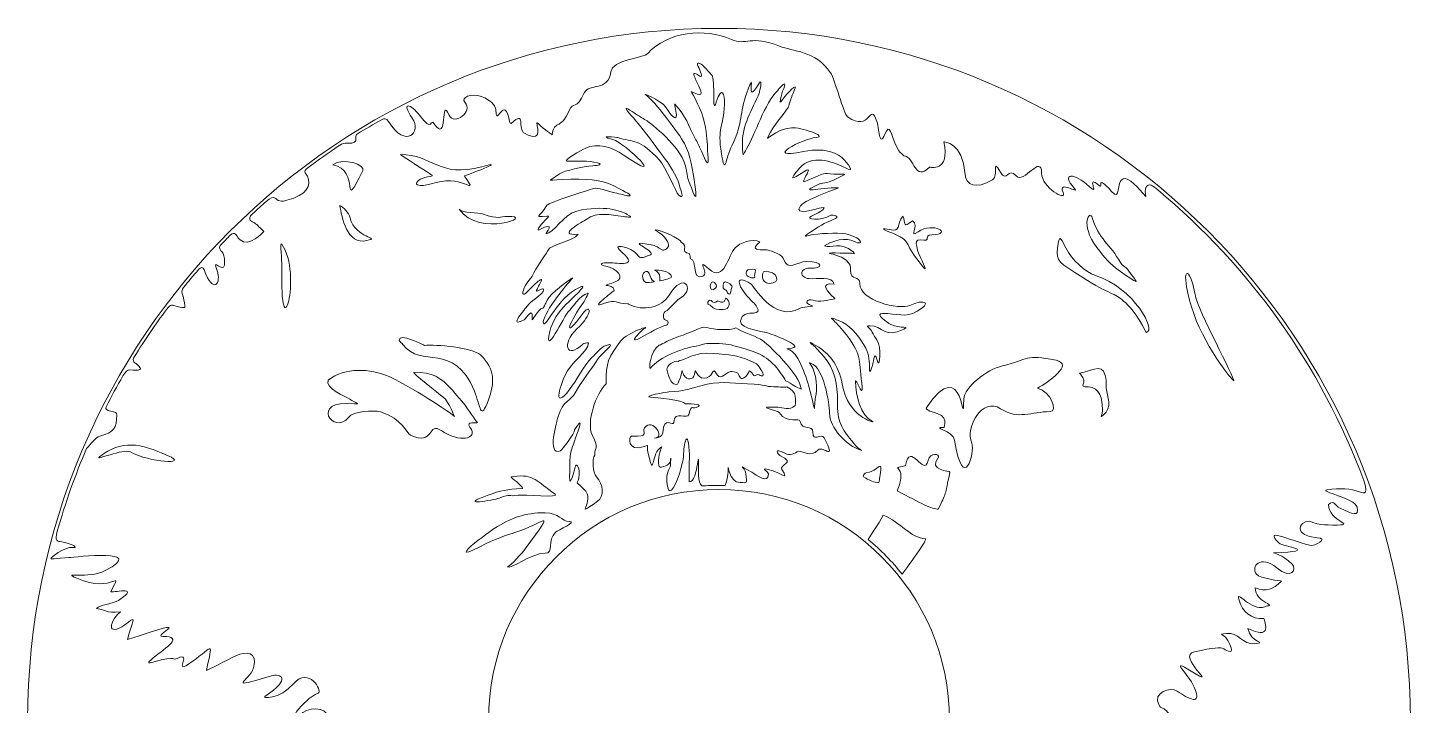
# Model space of a CAD drawing. Header units: inches. Extents: x 50 to 350, y -350 to -50.
# Drawn here: x 50 to 350, y -196.8 to -49.9 of the extents above; entities that cross this region are included whole.
import ezdxf

# ---------------------------------------------------------------- set-up
doc = ezdxf.new("R2010")
doc.units = ezdxf.units.IN
doc.header["$MEASUREMENT"] = 0
doc.layers.add('Layer 1', color=7, linetype='Continuous')

msp = doc.modelspace()

# ---------------------------------------------------------------- linework, layer by layer
at = {"layer": 'Layer 1', "lineweight": 0}
for points, knots in [([(350, -200), (350, -282.84), (282.84, -350), (200, -350), (117.16, -350), (50, -282.84), (50, -200), (50, -117.16), (117.16, -50), (200, -50), (282.84, -50), (350, -117.16), (350, -200)], [0, 0, 0, 0, 1, 1, 1, 2, 2, 2, 3, 3, 3, 4, 4, 4, 4]), ([(282.11, -321.54), (282.17, -322.35), (283.65, -323.34), (281.83, -324.53), (258.32, -340), (230.19, -349), (199.95, -349), (172.21, -349), (146.25, -341.43), (124.01, -328.24), (121.23, -326.6), (122.44, -324.89), (122.36, -324.12), (122.22, -322.7), (123.23, -321.58), (122.38, -321.52), (119.12, -321.3), (124.86, -317.01), (122.96, -317.59), (118.79, -318.84), (119.6, -316.87), (119.65, -314.81), (119.74, -311.58), (122.96, -312.95), (122.32, -310.42), (120.07, -309.41), (120.84, -310.15), (118.73, -308.45), (119.73, -306.37), (122.5, -306.46), (122.41, -305.12), (121.9, -297.79), (122.34, -304.83), (125.32, -300.23), (129.28, -294.13), (125.23, -296.19), (123.12, -295.92), (123.17, -295.37), (128.66, -290.03), (125.82, -290.12), (121.72, -290.25), (128.96, -287.5), (125.92, -287.57), (114.25, -287.86), (130.86, -286.09), (128.92, -282.12), (129.19, -281.55), (126.63, -279.22), (128.46, -278.17), (133.89, -275.02), (131.39, -272.34), (128.44, -275.09), (121.37, -281.69), (126.06, -276.03), (126.23, -273.72), (126.63, -268.17), (125.52, -271.26), (124.62, -271.98), (118.53, -276.84), (124.49, -271.63), (122.94, -268.75), (117.13, -273.33), (119.29, -269.92), (121.12, -267.8), (125.18, -263.11), (123.61, -261.9), (123.64, -255.91), (121.05, -254.34), (122.62, -252.72), (122.64, -250.54), (122.69, -244.9), (120.18, -248.42), (119.64, -249.49), (116.7, -255.28), (117.97, -246.04), (118.07, -244.21), (118.22, -241.45), (119.93, -239.38), (119.96, -237.54), (119.99, -236.17), (120.96, -232.21), (121.79, -230.03), (122.88, -227.19), (123.07, -222.74), (120.54, -226.95), (117.43, -232.15), (118.8, -230.03), (116.28, -235.46), (113.91, -240.58), (115.66, -235.07), (116.11, -232.16), (119.51, -210.01), (117.93, -223.7), (112.71, -229.43), (107, -235.71), (111.55, -226.3), (111.97, -220.06), (112.27, -219.71), (114.03, -213.33), (113.38, -212.22), (112.24, -213.8), (110.79, -217.15), (108.69, -218.3), (106.51, -219.5), (107.86, -218.57), (108.08, -216.98), (108.34, -215.15), (108.39, -212.15), (109.83, -208.81), (111.17, -205.71), (111.42, -205.99), (114.62, -200.2), (116.2, -197.36), (111.59, -196.92), (109.71, -198.37), (105.2, -201.85), (109.72, -195.54), (113.04, -194.14), (114.06, -193.72), (110.98, -188.36), (107.74, -192.07), (104.62, -195.64), (100.7, -195.36), (101.46, -194.86), (107.46, -190.89), (104.83, -189.85), (102.91, -190.42), (92.59, -193.48), (98.15, -191.6), (98.98, -188.7), (100, -185.1), (97.41, -185.05), (95.15, -186.07), (93.39, -186.86), (88.77, -189.34), (88.78, -189.28), (90.19, -182.66), (90.37, -183.93), (85.71, -187.32), (80.92, -190.79), (86.12, -184.84), (82.44, -186.63), (81.32, -187.17), (82.71, -185.89), (77.2, -187.43), (76.18, -187.71), (75.73, -187.71), (77.25, -186.51), (80.1, -184.26), (84.01, -181.88), (79.34, -181.88), (76.56, -181.88), (88.07, -177), (71.68, -182.55), (72.72, -178.5), (73.63, -177.4), (71.89, -178.77), (67.51, -182.22), (67.09, -179.31), (70.11, -176.5), (66.74, -176.96), (67.14, -176.03), (64.96, -175.82), (65.55, -174.97), (68.55, -174.84), (69.72, -174.05), (74.98, -170.5), (67.86, -172.62), (68.08, -172.16), (70.61, -166.72), (68.76, -172.78), (60.64, -169.25), (57.05, -167.69), (63.16, -169.53), (66.84, -167.6), (76.28, -162.63), (60.28, -164.71), (58.91, -164.75), (56.3, -164.84), (54.18, -165.54), (55.46, -164.53), (58.79, -161.9), (60.12, -162.7), (60.34, -162.53), (60.3, -162.07), (59.03, -161.68), (57.43, -161.38), (56.41, -161.18), (55.79, -161.29), (56.43, -159.02), (58.18, -152.87), (60.3, -146.89), (62.79, -141.09), (63.73, -140.17), (64.71, -138.66), (65.66, -138.41), (68.82, -137.59), (69.25, -136.77), (69.34, -133.78), (69.41, -133.32), (68.91, -133.19), (68.08, -133.05), (67.12, -132.89), (66.78, -132.55), (67.01, -132.09), (68.17, -129.81), (69.4, -127.57), (70.67, -125.36), (71.24, -124.38), (71.68, -124.06), (72.14, -124.08), (74.28, -124.19), (75.27, -124.19), (73.67, -122.81), (73.35, -122.53), (72.48, -122.29), (73.2, -121.13), (75.38, -117.63), (77.7, -114.23), (80.15, -110.94), (81.09, -109.67), (81.37, -109.99), (81.96, -110.2), (82.62, -110.43), (83.34, -110.55), (84.12, -110.55), (84.12, -110.06), (83.99, -109.13), (83.73, -108.11), (83.73, -108.11), (83.11, -107.08), (83.81, -106.21), (84.88, -104.89), (85.98, -103.58), (87.09, -102.28), (87.49, -101.83), (88.07, -101.65), (88.32, -102.36), (90.3, -108.03), (92.12, -105.09), (91.09, -102.55), (89.84, -99.46), (92.55, -103.16), (92.68, -101.34), (92.76, -100.33), (92.7, -99.47), (92.39, -98.81), (92.15, -98.32), (91.18, -97.74), (91.94, -96.94), (92.63, -96.22), (93.32, -95.51), (94.02, -94.8), (94.94, -93.87), (95.36, -95.07), (95.78, -95.54), (95.88, -95.65), (96, -95.75), (96.12, -95.87), (97.95, -97.63), (101.25, -94.1), (101.21, -94.05), (100.49, -93.29), (99.85, -92.66), (99.23, -92.19), (98.9, -91.95), (97.25, -91.63), (98.83, -90.17), (99.79, -89.27), (100.78, -88.39), (101.77, -87.52), (103.67, -85.86), (103.71, -87.19), (104.72, -87.43), (105.15, -87.54), (105.66, -87.43), (106.24, -87.28), (110.67, -86.19), (111.58, -83.99), (110.7, -82.08), (110.53, -81.71), (109.54, -81.16), (110.8, -80.22), (113, -78.58), (115.39, -76.92), (117.4, -75.57), (118.53, -74.81), (118.55, -74.92), (119.46, -74.93), (120.86, -74.96), (121.34, -74.56), (121.23, -73.95), (121.08, -73.13), (121.36, -73.01), (121.59, -72.87), (123.34, -71.81), (125, -70.81), (126.74, -69.84), (127.36, -69.49), (127.8, -69.45), (128.27, -70.2), (132.09, -76.24), (135.57, -72.51), (133.46, -69.49), (130.84, -65.73), (133.21, -66.38), (135.01, -68.84), (137.88, -72.77), (137.4, -69.47), (138.14, -70.6), (141.33, -75.43), (139.4, -64.41), (141.45, -68.83), (142.54, -71.17), (146.8, -68.08), (144.84, -66.01), (143.95, -65.07), (146.19, -63.94), (148.47, -64.8), (150.48, -65.55), (151.35, -66.63), (151.55, -67.55), (151.74, -68.4), (151.5, -69.73), (152.43, -68.41), (154.38, -65.63), (154.36, -71.14), (154.91, -70.63), (158.2, -67.49), (156.17, -71.9), (157.79, -72.75), (162.75, -75.33), (159.64, -69.54), (160.74, -70.63), (162.2, -72.09), (163.78, -73.03), (163.81, -73.07), (164.29, -69.59), (165.44, -72.53), (167.58, -67.66), (168.35, -65.9), (169.01, -67.82), (170.78, -63.98), (171.78, -61.8), (176.03, -63.81), (176.5, -59.45), (176.78, -56.84), (183.71, -56.39), (184.54, -55.46), (188.81, -50.69), (196.96, -49.85), (202.7, -52.44), (205.85, -53.86), (206.89, -51.31), (213.14, -53.87), (215.88, -54.99), (220.99, -54.81), (224.19, -59.62), (225.17, -61.09), (227.02, -68.55), (227.91, -69.19), (232.91, -72.8), (232.69, -65.67), (234.24, -70.17), (234.98, -72.33), (234.62, -76.33), (236.31, -72.32), (237.11, -70.43), (237.76, -74.68), (239.04, -76.59), (239.2, -76.83), (240.04, -77.57), (240.13, -77.61), (242.47, -77.86), (242.4, -83.38), (245.7, -80.09), (245.73, -80.06), (250.2, -81.32), (248.78, -74.63), (248.78, -74.63), (252.9, -74.56), (253.43, -81.67), (253.6, -83.92), (255.65, -85.08), (259.37, -82.82), (260.7, -82.01), (259.14, -77.77), (261.07, -81.2), (262.43, -83.61), (262.77, -79.91), (264.48, -81.97), (266.11, -83.93), (269.99, -77.03), (270, -81.41), (270, -84.55), (275.59, -87.66), (274.65, -85.57), (273.39, -82.75), (278.38, -86.09), (277.15, -84.74), (273.88, -81.15), (277.23, -81.33), (280.33, -84.3), (282.88, -86.75), (279.22, -81.27), (282.58, -84.18), (283.29, -84.8), (281.81, -81.54), (285.12, -85.3), (287.33, -87.81), (286.1, -83.15), (287.68, -82.62), (288.94, -82.2), (290.89, -84.64), (292.63, -86.44), (292.48, -85.65), (292.41, -85), (292.63, -84.54), (293.17, -83.36), (294.22, -84.22), (295.19, -85.03), (315.15, -101.61), (330.72, -123.29), (339.89, -148.08), (341.27, -151.81), (339.31, -150.59), (338.96, -150.48), (337.09, -149.86), (334.79, -149.62), (331.89, -150.11), (330.1, -150.41), (337.94, -151.87), (338.45, -153.81), (339.04, -156.04), (337.31, -155.27), (334.79, -154.08), (333.53, -153.49), (333.58, -152.21), (332.24, -153.23), (332.24, -157.1), (339.02, -157.75), (333.18, -157.71), (330.11, -157.69), (330.11, -157.58), (328.18, -156.89), (325.44, -156.83), (324.75, -160.18), (329.76, -160.45), (332.38, -160.59), (329.29, -162.39), (328.15, -162.1), (323.29, -160.87), (318.09, -158.14), (321.52, -161.67), (322.17, -162.34), (330.92, -163.39), (320.31, -163.74), (320.19, -163.74), (322.19, -164.08), (324.35, -166.17), (325.46, -167.25), (324.21, -169.66), (321, -166.97), (317.54, -164.08), (315.25, -166.71), (316.63, -168.39), (317.39, -169.32), (322.01, -169.84), (322.02, -169.85), (320.03, -171.76), (318.84, -172.16), (316.36, -171.36), (316.4, -172.9), (317.46, -173.83), (318.48, -174.4), (320.21, -175.36), (319.18, -175.11), (318.41, -175.42), (315.48, -176.57), (312.13, -171.51), (312.78, -173.81), (313.63, -176.8), (315.45, -178.11), (318.24, -177.97), (318.7, -179.73), (319.68, -182.37), (314.77, -180.15), (315.23, -183.34), (319.38, -183.08), (316.19, -183.44), (313.68, -183.72), (312.59, -180.88), (310.22, -181.2), (307.74, -181.54), (309.72, -180.9), (310.87, -183.58), (311.91, -185.98), (310.31, -184.98), (309.5, -184.56), (308.77, -184.17), (307.37, -184.29), (303.18, -185.18), (298.92, -186.09), (309.29, -193.64), (302.41, -189.38), (297.48, -186.32), (301.8, -189.89), (303.11, -192.87), (305.02, -197.2), (301.73, -195.3), (299.41, -193.71), (298.05, -192.78), (293.94, -193.9), (295.47, -196.8), (296.26, -198.31), (296.7, -195.43), (300.37, -203.96), (301.24, -205.99), (299.92, -207.59), (297.43, -204.83), (296.33, -204.95), (298.06, -215.2), (295.73, -209.92), (293.18, -204.12), (290.31, -206.26), (293.09, -213.05), (295.26, -218.33), (297.38, -225.78), (293.84, -221.26), (291.09, -217.75), (288.91, -218.32), (290.49, -221.31), (291.22, -222.71), (295.65, -230.3), (290.46, -225.9), (286.44, -222.49), (287.32, -226.31), (289.14, -228.61), (291.26, -231.28), (292.08, -230.48), (292.64, -234.24), (292.8, -235.33), (289.33, -234.25), (288.04, -232.21), (287.8, -231.83), (287.61, -233.62), (287.71, -235.18), (287.82, -236.85), (287.3, -236.75), (286.68, -236.2), (285.21, -234.89), (283.83, -233.17), (285.37, -236.42), (285.34, -236.49), (287.96, -241.87), (285.05, -245.6), (284.3, -245.23), (285.68, -240.55), (280.33, -239.95), (279.82, -239.89), (279.26, -239.85), (278.66, -241.28), (278.18, -242.39), (277.64, -243.66), (279.56, -245.13), (281.47, -246.59), (280.43, -249.48), (279.33, -250.79), (278.4, -251.91), (283.56, -250.43), (280.5, -255.65), (279.02, -258.17), (284.51, -260.16), (279.18, -262.84), (276.82, -264.03), (282.88, -271.42), (278.92, -271.84), (278.89, -271.84), (281.59, -276.02), (280.98, -278.38), (280.59, -278.42), (277.57, -275.86), (277.56, -275.85), (273.63, -278.29), (278.8, -281.85), (280.17, -284.57), (281.23, -286.68), (286.93, -292.62), (279.39, -288.68), (278.64, -288.29), (283.83, -295.24), (280.66, -294.27), (280.66, -296.35), (286.25, -306.74), (283.89, -306.74), (280.5, -306.74), (288.14, -311.65), (283.36, -311.65), (279.49, -311.65), (285.85, -319.1), (281.79, -319.1), (281.67, -319.99), (282.05, -320.74), (282.11, -321.54), (282.11, -321.54), (282.11, -321.54), (282.11, -321.54)], [0, 0, 0, 0, 1, 1, 1, 2, 2, 2, 3, 3, 3, 4, 4, 4, 5, 5, 5, 6, 6, 6, 7, 7, 7, 8, 8, 8, 9, 9, 9, 10, 10, 10, 11, 11, 11, 12, 12, 12, 13, 13, 13, 14, 14, 14, 15, 15, 15, 16, 16, 16, 17, 17, 17, 18, 18, 18, 19, 19, 19, 20, 20, 20, 21, 21, 21, 22, 22, 22, 23, 23, 23, 24, 24, 24, 25, 25, 25, 26, 26, 26, 27, 27, 27, 28, 28, 28, 29, 29, 29, 30, 30, 30, 31, 31, 31, 32, 32, 32, 33, 33, 33, 34, 34, 34, 35, 35, 35, 36, 36, 36, 37, 37, 37, 38, 38, 38, 39, 39, 39, 40, 40, 40, 41, 41, 41, 42, 42, 42, 43, 43, 43, 44, 44, 44, 45, 45, 45, 46, 46, 46, 47, 47, 47, 48, 48, 48, 49, 49, 49, 50, 50, 50, 51, 51, 51, 52, 52, 52, 53, 53, 53, 54, 54, 54, 55, 55, 55, 56, 56, 56, 57, 57, 57, 58, 58, 58, 59, 59, 59, 60, 60, 60, 61, 61, 61, 62, 62, 62, 63, 63, 63, 64, 64, 64, 65, 65, 65, 66, 66, 66, 67, 67, 67, 68, 68, 68, 69, 69, 69, 70, 70, 70, 71, 71, 71, 72, 72, 72, 73, 73, 73, 74, 74, 74, 75, 75, 75, 76, 76, 76, 77, 77, 77, 78, 78, 78, 79, 79, 79, 80, 80, 80, 81, 81, 81, 82, 82, 82, 83, 83, 83, 84, 84, 84, 85, 85, 85, 86, 86, 86, 87, 87, 87, 88, 88, 88, 89, 89, 89, 90, 90, 90, 91, 91, 91, 92, 92, 92, 93, 93, 93, 94, 94, 94, 95, 95, 95, 96, 96, 96, 97, 97, 97, 98, 98, 98, 99, 99, 99, 100, 100, 100, 101, 101, 101, 102, 102, 102, 103, 103, 103, 104, 104, 104, 105, 105, 105, 106, 106, 106, 107, 107, 107, 108, 108, 108, 109, 109, 109, 110, 110, 110, 111, 111, 111, 112, 112, 112, 113, 113, 113, 114, 114, 114, 115, 115, 115, 116, 116, 116, 117, 117, 117, 118, 118, 118, 119, 119, 119, 120, 120, 120, 121, 121, 121, 122, 122, 122, 123, 123, 123, 124, 124, 124, 125, 125, 125, 126, 126, 126, 127, 127, 127, 128, 128, 128, 129, 129, 129, 130, 130, 130, 131, 131, 131, 132, 132, 132, 133, 133, 133, 134, 134, 134, 135, 135, 135, 136, 136, 136, 137, 137, 137, 138, 138, 138, 139, 139, 139, 140, 140, 140, 141, 141, 141, 142, 142, 142, 143, 143, 143, 144, 144, 144, 145, 145, 145, 146, 146, 146, 147, 147, 147, 148, 148, 148, 149, 149, 149, 150, 150, 150, 151, 151, 151, 152, 152, 152, 153, 153, 153, 154, 154, 154, 155, 155, 155, 156, 156, 156, 157, 157, 157, 158, 158, 158, 159, 159, 159, 160, 160, 160, 161, 161, 161, 162, 162, 162, 163, 163, 163, 164, 164, 164, 165, 165, 165, 166, 166, 166, 167, 167, 167, 168, 168, 168, 169, 169, 169, 170, 170, 170, 171, 171, 171, 172, 172, 172, 173, 173, 173, 174, 174, 174, 175, 175, 175, 176, 176, 176, 177, 177, 177, 178, 178, 178, 179, 179, 179, 180, 180, 180, 181, 181, 181, 182, 182, 182, 183, 183, 183, 184, 184, 184, 185, 185, 185, 186, 186, 186, 187, 187, 187, 188, 188, 188, 189, 189, 189, 190, 190, 190, 191, 191, 191, 192, 192, 192, 193, 193, 193, 194, 194, 194, 195, 195, 195, 196, 196, 196, 197, 197, 197, 198, 198, 198, 199, 199, 199, 200, 200, 200, 201, 201, 201, 202, 202, 202, 202]), ([(161.11, -106.68), (159.84, -107.56), (160.56, -106.41), (161.05, -105.58), (162.64, -102.84), (159.65, -105.82), (158.31, -107.21), (157.44, -108.11), (157.13, -107.67), (157.75, -106.27), (158.28, -105.09), (159.43, -103.87), (159.55, -103.56), (160.02, -102.41), (162.95, -98.14), (162.95, -98.11), (163.17, -96.95), (168.5, -96.15), (169.43, -94.66), (164.41, -95.07), (170.48, -91.94), (171.21, -91.42), (173.66, -89.68), (176.4, -90.47), (179.18, -90.79), (180.16, -90.91), (181.83, -91.3), (180.09, -90.34), (178.64, -89.53), (175.18, -88.28), (169.17, -89.61), (166.38, -90.22), (164.02, -94.59), (162.49, -94.53), (162.22, -94.52), (164.99, -91.68), (160.96, -93.69), (160.19, -94.07), (161.58, -92.22), (162.63, -91.23), (163.22, -90.67), (163.03, -90.71), (162.68, -90.73), (159.65, -90.91), (160.96, -91.12), (162.68, -88.37), (163.01, -87.84), (171.61, -85.07), (172.86, -84.71), (173.58, -84.5), (175.74, -85.29), (177.85, -85.77), (180.05, -86.27), (182.8, -87.1), (178.43, -84.77), (174.98, -82.92), (172.93, -82.72), (167.82, -82.73), (162.53, -82.74), (162.41, -83.59), (165.42, -81.57), (166.58, -80.78), (170.41, -80.01), (172.65, -79.81), (173.45, -79.74), (175.62, -79.49), (172.85, -78.99), (170.96, -78.64), (167.72, -78.83), (167.09, -78.83), (165.71, -78.83), (170.48, -76.28), (170.96, -76.04), (173.61, -74.69), (176.94, -75.83), (179.21, -77.4), (189.43, -84.47), (179.73, -74.86), (176.94, -74.12), (173.09, -73.11), (178.01, -73.67), (178.02, -73.67), (181.48, -74.78), (182.79, -73.89), (187.09, -78.56), (188.33, -79.91), (190.78, -85.74), (191.19, -86.12), (192.74, -87.57), (191.57, -84.66), (191.53, -84.45), (191.28, -82.91), (189.63, -80.12), (188.72, -78.89), (186.82, -76.34), (183.63, -71.88), (180.9, -68.81), (178.3, -65.88), (181.36, -68.23), (181.87, -68.54), (183.05, -69.24), (184.21, -69.92), (184.55, -70.19), (187.55, -72.55), (192.71, -76.81), (193.01, -81.31), (193.08, -82.31), (193.67, -83.65), (193.93, -84.39), (195.1, -87.64), (195.21, -86.77), (194.77, -83.93), (194.28, -80.81), (193.83, -77.51), (192.5, -74.99), (191.4, -72.92), (185.9, -65.56), (184.17, -64.51), (182.85, -63.7), (187.38, -65.57), (188.37, -67.03), (192.33, -72.89), (190.06, -66.02), (190.41, -66.41), (193.13, -69.5), (193.04, -70.55), (194.99, -74.14), (195.47, -75.03), (195.86, -75.87), (196.18, -76.66), (198.27, -81.78), (197.51, -77.74), (197.49, -75.94), (197.46, -74.22), (197.33, -72.55), (196.59, -69.41), (196.34, -68.35), (195.13, -65.89), (194.45, -64.55), (193.91, -63.5), (193.71, -63.52), (194.63, -63.99), (199.09, -66.26), (191.66, -57.48), (195.83, -60.34), (196.64, -60.88), (195.95, -59.25), (195.48, -58.27), (194.91, -57.08), (195.97, -57.53), (196.7, -58.28), (197.44, -59.04), (198.24, -59.9), (198.43, -60.13), (199.3, -61.19), (198.37, -69.16), (199.39, -66.04), (200.66, -62.19), (201.27, -64.18), (201.17, -66.48), (200.94, -71.8), (199.59, -71.17), (200.54, -77.22), (201.32, -82.15), (201.32, -78.5), (202.84, -75.32), (205.31, -70.13), (204.34, -68.69), (206.06, -63.96), (208.38, -57.56), (205.31, -67.79), (208.72, -61.9), (209.46, -60.62), (208.84, -63.75), (208.76, -63.94), (207.25, -67.75), (204.89, -70.94), (205.08, -75.34), (205.22, -78.64), (205.27, -77.23), (205.96, -76.12), (207.84, -73.08), (209.9, -66.15), (212.69, -63.52), (212.88, -63.34), (213.27, -62.79), (213.41, -62.65), (215.24, -60.83), (213.7, -63.37), (213.46, -64.8), (213.23, -66.18), (213.03, -66.39), (213.84, -65.36), (214.89, -64.01), (217.26, -61.51), (216.41, -63.28), (215.62, -64.94), (215.36, -66.37), (214.99, -67.2), (213.55, -69.34), (212.02, -70.81), (210.67, -73.43), (209.89, -74.93), (212.1, -71.78), (215.73, -71.55), (217.65, -71.43), (223.8, -73.4), (221.07, -73.66), (218.19, -73.93), (209.16, -78.52), (218.3, -76.72), (223.73, -75.65), (226.34, -77.41), (227.55, -78.94), (229.21, -81.06), (228.74, -80.89), (226.95, -80.04), (224.58, -78.91), (220.13, -77.26), (217.54, -80.23), (215.01, -83.13), (215.72, -82.87), (218.39, -81.12), (220.4, -79.8), (218.82, -81.83), (218.41, -82.9), (218.16, -83.57), (218.66, -83.17), (219.14, -82.97), (223.46, -81.18), (222.33, -81.45), (224.94, -81.61), (227.99, -81.8), (228.08, -81.21), (224.98, -82.83), (223.63, -83.54), (221.96, -83.67), (221.8, -83.74), (216.68, -85.99), (221.82, -84.55), (225.92, -84.55), (226.44, -84.55), (218.77, -87), (217.68, -88.48), (215.93, -90.85), (221.61, -89.02), (222.15, -88.9), (223.83, -88.52), (222.13, -89.82), (220.06, -90.73), (218.46, -91.43), (222.1, -91.88), (224.27, -90.54), (224.53, -90.37), (226.79, -90.73), (224.66, -91.54), (223.08, -92.14), (221.3, -93.12), (219.94, -94.1), (217.88, -95.57), (218.78, -94.98), (220.35, -94.74), (222.84, -94.37), (226.83, -94.27), (228.07, -94.73), (229.17, -95.13), (229.84, -95.35), (230.2, -95.64), (231.14, -96.38), (230.68, -96.83), (229.72, -96.34), (228.52, -95.72), (226, -95.23), (222.92, -97.15), (224.33, -97.72), (226.28, -96.17), (229.08, -98.47), (229.08, -98.47), (229.76, -99.09), (229.03, -98.83), (228.69, -98.71), (228.23, -98.72), (227.71, -98.72), (218.86, -98.72), (228.53, -98.39), (228.53, -101.99), (228.53, -102.12), (228.53, -102.25), (228.53, -102.37), (228.53, -105.01), (230.57, -103.4), (230.53, -105.36), (230.47, -109.02), (239.05, -111.13), (241.38, -110.08), (244.61, -108.63), (246.34, -109.45), (243.03, -111.33), (240.28, -112.9), (238.75, -111.81), (235.52, -111.81), (233.71, -111.81), (236.47, -113.83), (237.25, -114.2), (239.41, -115.2), (241.63, -114.49), (240.08, -115.26), (235.88, -117.34), (235.62, -114.47), (232.7, -114.5), (231.88, -114.5), (232.27, -114.57), (232.85, -115.31), (233.41, -116.03), (233.86, -117.09), (234.21, -117.57), (235.48, -119.3), (234.76, -123.49), (234.46, -122.37), (233.69, -119.49), (233.66, -121.97), (233.27, -123.13), (232.08, -126.66), (233.32, -122.16), (231.87, -119.34), (230.92, -117.51), (228.7, -114.54), (226.82, -113.74), (222.52, -111.9), (224.95, -113.02), (226.9, -115.52), (231.21, -121.04), (230.25, -121.23), (230.97, -127.03), (231.48, -131.1), (229.62, -125.47), (229.62, -126.59), (229.62, -129.58), (230.63, -133.88), (233.43, -135.35), (233.7, -135.49), (227.96, -134.32), (226.71, -127.07), (225.96, -122.74), (223.57, -120.37), (221.63, -119.16), (219.41, -117.79), (219.23, -117.72), (220.98, -119.22), (221.35, -119.54), (221.59, -119.91), (222.65, -121.07), (225.16, -123.81), (225.71, -127.35), (225.71, -130.8), (225.71, -135.52), (226.38, -136.41), (229.34, -140.11), (230.32, -141.34), (231.33, -141.65), (230.77, -141.48), (227.69, -140.57), (223.98, -136.53), (223.98, -133.47), (223.98, -131.24), (222.68, -123.52), (219.96, -122.63), (219.41, -122.45), (219.7, -122.68), (219.95, -123), (221.13, -124.52), (221.48, -128.63), (220.93, -129.95), (220.85, -130.16), (220.72, -132.45), (220.69, -132.46), (219.85, -128.67), (218.93, -124.98), (217.1, -121.61), (215.55, -118.75), (213.29, -119.75), (215.81, -119.35), (218.71, -118.9), (210.79, -116.13), (210.77, -116.12), (210.01, -115.77), (204.48, -115.14), (204.68, -113.6), (204.69, -113.53), (204.7, -113.46), (204.7, -113.41), (204.94, -112.56), (205.1, -111.74), (207.47, -111.74), (209.62, -111.74), (207.76, -109.72), (206.93, -108.93), (204.25, -106.36), (202.88, -102.88), (207.01, -105.46), (207.44, -105.73), (211.93, -113.97), (217.58, -110.68), (217.81, -110.55), (218.48, -110.46), (219.15, -110.4), (220.16, -110.3), (220.57, -110.22), (220.09, -110.1), (218.41, -109.7), (219, -108.43), (220.44, -108.97), (221.62, -109.41), (223.89, -108.93), (224.78, -108.71), (225.28, -108.59), (225.22, -108.69), (224.81, -108.32), (223.87, -107.45), (221.47, -105.06), (224.97, -105.46), (224.65, -103.6), (221.29, -104.42), (219.46, -104.28), (218.68, -104.22), (217.52, -103.49), (218.1, -102.6), (218.48, -102.02), (219.39, -102.02), (219.51, -102.02), (222.97, -102.18), (222.56, -100.56), (219.09, -100.56), (216.6, -100.56), (215.13, -102.97), (213.89, -99.87), (213.47, -98.82), (210.44, -98.01), (210.3, -98.02), (205.67, -98.23), (209.06, -96.42), (208.84, -96.31), (207.2, -95.47), (204.54, -96.53), (203.49, -97.61), (201.98, -99.15), (201.15, -105.13), (197.84, -102.22), (194.77, -99.52), (198.04, -103.09), (196.49, -103.73), (193.94, -104.76), (195.45, -100.25), (193.75, -99.93), (193.75, -98.96), (193.59, -99.12), (193.55, -98.85), (191.35, -98.4), (193.63, -97.25), (191.76, -96.36), (191.68, -95.64), (187.3, -93.66), (186.12, -93.66), (191.12, -96.94), (188.32, -98.37), (187.69, -98.03), (185.6, -96.89), (186.33, -97.14), (183.97, -96.72), (180.08, -96.03), (186.51, -98.47), (185.13, -99.09), (181.42, -100.79), (183.47, -98.57), (179.76, -97.54), (176.63, -96.66), (178.48, -98.1), (179.61, -99.19), (182.37, -101.84), (177.31, -100.75), (175.8, -100.82), (173.76, -100.91), (174.35, -101.38), (175.45, -101.56), (177.65, -101.94), (179.9, -104.13), (177.48, -104.99), (173.27, -106.49), (177.04, -104.93), (177.22, -106.86), (177.24, -107.06), (171.33, -111.08), (175.15, -109.63), (177.67, -108.68), (177.72, -109.74), (180.12, -109.74), (180.24, -109.73), (180.29, -109.74), (180.4, -109.8), (183.5, -111.46), (187.62, -110.54), (189.18, -107.89), (192.37, -102.5), (194.8, -106.6), (191.78, -108.35), (191.14, -108.72), (188.64, -111.26), (188.61, -111.27), (187.6, -111.48), (187.9, -113.17), (188.3, -113.2), (189.43, -113.28), (188.77, -114.35), (188.64, -114.37), (187.18, -114.59), (184.61, -116.23), (183.33, -116.93), (179.49, -119.05), (183.46, -115.26), (183.71, -115.14), (185.81, -114.17), (180.07, -115.88), (178.65, -117.82), (175.93, -121.52), (175.49, -122.3), (175.49, -127.09), (173.32, -129.26), (171.14, -135.36), (172.5, -138.18), (174.1, -141.5), (172.98, -140.63), (173.04, -142.54), (172.43, -143.35), (172.59, -146.37), (173.41, -147.26), (174.9, -148.88), (175.18, -151.45), (173.64, -152.55), (167.94, -156.62), (173.61, -152.59), (170.62, -149.83), (168.1, -147.52), (169.68, -149.56), (169.68, -146.71), (169.68, -144.77), (168.91, -144.39), (168.85, -144.89), (168.85, -144.91), (167.5, -150.44), (167.59, -147.18), (167.73, -141.64), (167.43, -142.94), (169.21, -137.89), (169.78, -136.26), (170.57, -133.96), (168.68, -137.09), (168.74, -137.78), (165.87, -141.51), (165.61, -141.62), (162.55, -142.91), (164.86, -134.95), (165.09, -134.2), (166.15, -130.59), (167.97, -130.8), (168.81, -129.05), (169.8, -127.01), (172.94, -123.11), (173.67, -121.78), (174.38, -120.49), (178.2, -117.87), (175.5, -118.76), (174.47, -119.11), (172.97, -120.88), (172.94, -120.91), (171.52, -121.75), (169.33, -125.88), (168.24, -127.41), (164.24, -133.01), (164.92, -129), (166.49, -125.5), (168.03, -122.05), (171.75, -120.14), (171.67, -118.19), (171.38, -118.19), (170.63, -118.27), (170.43, -118.46), (166.91, -121.96), (165.81, -118.32), (169.15, -115.19), (172.86, -111.73), (172.01, -109.81), (170.7, -111.55), (165.34, -118.61), (168, -113), (170.44, -109.65), (171.18, -108.64), (171.93, -106.94), (171.51, -107.53), (169.95, -107.64), (167.94, -110.87), (167.47, -111.29), (166.42, -112.22), (161.87, -121.94), (163.29, -115.76), (164.38, -111), (169.32, -107.94), (170.02, -106.66), (170.14, -106.45), (171.18, -105.52), (169.73, -106.19), (164.86, -108.42), (162.34, -115.19), (161.89, -113.96), (161.55, -112.16), (166.45, -106.1), (167.75, -104.7), (168.59, -103.8), (168.13, -104.18), (167.73, -104.45), (165.91, -105.65), (162.84, -108.06), (162.41, -109.58), (162.26, -109.75), (161.98, -110.71), (161.78, -110.69), (160.71, -110.59), (159.33, -114.14), (159.45, -112.97), (159.75, -110.13), (158.23, -112.87), (157.7, -113.18), (153.98, -115.27), (158.04, -110.68), (158.42, -110.18), (159.09, -109.3), (161.03, -108.05), (161.51, -107.48), (162.59, -106.2), (161.45, -106.45), (161.11, -106.68), (161.11, -106.68), (161.11, -106.68), (161.11, -106.68)], [0, 0, 0, 0, 1, 1, 1, 2, 2, 2, 3, 3, 3, 4, 4, 4, 5, 5, 5, 6, 6, 6, 7, 7, 7, 8, 8, 8, 9, 9, 9, 10, 10, 10, 11, 11, 11, 12, 12, 12, 13, 13, 13, 14, 14, 14, 15, 15, 15, 16, 16, 16, 17, 17, 17, 18, 18, 18, 19, 19, 19, 20, 20, 20, 21, 21, 21, 22, 22, 22, 23, 23, 23, 24, 24, 24, 25, 25, 25, 26, 26, 26, 27, 27, 27, 28, 28, 28, 29, 29, 29, 30, 30, 30, 31, 31, 31, 32, 32, 32, 33, 33, 33, 34, 34, 34, 35, 35, 35, 36, 36, 36, 37, 37, 37, 38, 38, 38, 39, 39, 39, 40, 40, 40, 41, 41, 41, 42, 42, 42, 43, 43, 43, 44, 44, 44, 45, 45, 45, 46, 46, 46, 47, 47, 47, 48, 48, 48, 49, 49, 49, 50, 50, 50, 51, 51, 51, 52, 52, 52, 53, 53, 53, 54, 54, 54, 55, 55, 55, 56, 56, 56, 57, 57, 57, 58, 58, 58, 59, 59, 59, 60, 60, 60, 61, 61, 61, 62, 62, 62, 63, 63, 63, 64, 64, 64, 65, 65, 65, 66, 66, 66, 67, 67, 67, 68, 68, 68, 69, 69, 69, 70, 70, 70, 71, 71, 71, 72, 72, 72, 73, 73, 73, 74, 74, 74, 75, 75, 75, 76, 76, 76, 77, 77, 77, 78, 78, 78, 79, 79, 79, 80, 80, 80, 81, 81, 81, 82, 82, 82, 83, 83, 83, 84, 84, 84, 85, 85, 85, 86, 86, 86, 87, 87, 87, 88, 88, 88, 89, 89, 89, 90, 90, 90, 91, 91, 91, 92, 92, 92, 93, 93, 93, 94, 94, 94, 95, 95, 95, 96, 96, 96, 97, 97, 97, 98, 98, 98, 99, 99, 99, 100, 100, 100, 101, 101, 101, 102, 102, 102, 103, 103, 103, 104, 104, 104, 105, 105, 105, 106, 106, 106, 107, 107, 107, 108, 108, 108, 109, 109, 109, 110, 110, 110, 111, 111, 111, 112, 112, 112, 113, 113, 113, 114, 114, 114, 115, 115, 115, 116, 116, 116, 117, 117, 117, 118, 118, 118, 119, 119, 119, 120, 120, 120, 121, 121, 121, 122, 122, 122, 123, 123, 123, 124, 124, 124, 125, 125, 125, 126, 126, 126, 127, 127, 127, 128, 128, 128, 129, 129, 129, 130, 130, 130, 131, 131, 131, 132, 132, 132, 133, 133, 133, 134, 134, 134, 135, 135, 135, 136, 136, 136, 137, 137, 137, 138, 138, 138, 139, 139, 139, 140, 140, 140, 141, 141, 141, 142, 142, 142, 143, 143, 143, 144, 144, 144, 145, 145, 145, 146, 146, 146, 147, 147, 147, 148, 148, 148, 149, 149, 149, 150, 150, 150, 151, 151, 151, 152, 152, 152, 153, 153, 153, 154, 154, 154, 155, 155, 155, 156, 156, 156, 157, 157, 157, 158, 158, 158, 159, 159, 159, 160, 160, 160, 161, 161, 161, 162, 162, 162, 163, 163, 163, 164, 164, 164, 165, 165, 165, 166, 166, 166, 167, 167, 167, 168, 168, 168, 169, 169, 169, 170, 170, 170, 171, 171, 171, 172, 172, 172, 173, 173, 173, 174, 174, 174, 175, 175, 175, 176, 176, 176, 177, 177, 177, 178, 178, 178, 179, 179, 179, 180, 180, 180, 181, 181, 181, 182, 182, 182, 183, 183, 183, 184, 184, 184, 185, 185, 185, 186, 186, 186, 187, 187, 187, 188, 188, 188, 189, 189, 189, 190, 190, 190, 191, 191, 191, 192, 192, 192, 193, 193, 193, 194, 194, 194, 195, 195, 195, 196, 196, 196, 197, 197, 197, 198, 198, 198, 199, 199, 199, 200, 200, 200, 201, 201, 201, 202, 202, 202, 203, 203, 203, 204, 204, 204, 205, 205, 205, 206, 206, 206, 207, 207, 207, 208, 208, 208, 209, 209, 209, 210, 210, 210, 211, 211, 211, 212, 212, 212, 213, 213, 213, 214, 214, 214, 214]), ([(116.2, -79.63), (122.38, -80.49), (117.74, -90.64), (122.75, -80.83), (123.34, -79.67), (118.52, -77.85), (116.2, -79.63), (116.2, -79.63), (116.2, -79.63), (116.2, -79.63)], [0, 0, 0, 0, 1, 1, 1, 2, 2, 2, 3, 3, 3, 3]), ([(130.92, -77.34), (132.24, -78.32), (135.62, -80.5), (137.21, -81.5), (137.5, -81.69), (138.28, -81.99), (137.32, -82.1), (134.06, -82.49), (132.25, -85.28), (138.62, -83.46), (144.7, -81.72), (147.94, -86.67), (144.77, -82.04), (144.79, -82.01), (154.76, -78.3), (148.55, -80), (139.24, -82.54), (137.69, -77.34), (130.92, -77.34), (130.92, -77.34), (130.92, -77.34), (130.92, -77.34)], [0, 0, 0, 0, 1, 1, 1, 2, 2, 2, 3, 3, 3, 4, 4, 4, 5, 5, 5, 6, 6, 6, 7, 7, 7, 7]), ([(117.75, -88.42), (118.12, -90.84), (119.22, -97.07), (123.62, -96.02), (126.81, -95.26), (121.16, -95.7), (119.94, -91.06), (119.67, -90.01), (118.53, -88.76), (117.75, -88.42), (117.75, -88.42), (117.75, -88.42), (117.75, -88.42)], [0, 0, 0, 0, 1, 1, 1, 2, 2, 2, 3, 3, 3, 4, 4, 4, 4]), ([(143.64, -89.24), (148, -95.49), (160.51, -90.55), (154.06, -90.77), (152.37, -90.82), (152.45, -91.5), (148.69, -90.24), (147.93, -89.98), (144.19, -90.02), (143.64, -89.24), (143.64, -89.24), (143.64, -89.24), (143.64, -89.24)], [0, 0, 0, 0, 1, 1, 1, 2, 2, 2, 3, 3, 3, 4, 4, 4, 4]), ([(281.97, -97.51), (283.72, -99.86), (284.94, -101.17), (286.61, -102.35), (292.46, -106.51), (290.42, -104.84), (288.61, -102.19), (288.33, -101.78), (287.4, -101.35), (287.08, -100.78), (284.98, -96.93), (282.32, -95.61), (281, -91.11), (280.45, -89.22), (278.17, -92.4), (281.97, -97.51), (281.97, -97.51), (281.97, -97.51), (281.97, -97.51)], [0, 0, 0, 0, 1, 1, 1, 2, 2, 2, 3, 3, 3, 4, 4, 4, 5, 5, 5, 6, 6, 6, 6]), ([(242.43, -99.34), (248.5, -107.41), (240.31, -95.35), (243.63, -95.88), (246.46, -96.33), (244.11, -94.83), (246.18, -94.77), (250.96, -94.65), (246.48, -91.84), (243.19, -94.12), (240.93, -95.68), (243.62, -92.67), (241.98, -91.73), (239.77, -93.53), (240.6, -92.16), (239.89, -90.7), (238.35, -92.6), (239.75, -94.17), (236.89, -93.64), (234.03, -93.12), (237.05, -94.11), (238.18, -94.64), (241.72, -96.31), (240.17, -96.33), (242.43, -99.34), (242.43, -99.34), (242.43, -99.34), (242.43, -99.34)], [0, 0, 0, 0, 1, 1, 1, 2, 2, 2, 3, 3, 3, 4, 4, 4, 5, 5, 5, 6, 6, 6, 7, 7, 7, 8, 8, 8, 9, 9, 9, 9]), ([(273.44, -97.66), (273.07, -100.47), (273.82, -100.83), (278.94, -104.06), (284.78, -107.75), (285.97, -107.41), (287.8, -109.14), (288.9, -110.18), (290.52, -111.72), (292.69, -115.93), (295, -115.6), (290.09, -106.32), (281.71, -103.59), (279.49, -102.87), (276.56, -100.22), (275.25, -97.63), (274.01, -95.19), (273.84, -94.61), (273.44, -97.66), (273.44, -97.66), (273.44, -97.66), (273.44, -97.66)], [0, 0, 0, 0, 1, 1, 1, 2, 2, 2, 3, 3, 3, 4, 4, 4, 5, 5, 5, 6, 6, 6, 7, 7, 7, 7]), ([(105.12, -96.78), (104.62, -96.07), (105.21, -100.63), (105.18, -101.39), (104.55, -121.42), (109.76, -103.35), (105.12, -96.78), (105.12, -96.78), (105.12, -96.78), (105.12, -96.78)], [0, 0, 0, 0, 1, 1, 1, 2, 2, 2, 3, 3, 3, 3]), ([(207.78, -104.06), (207.37, -102.84), (209.01, -101.99), (206.46, -102.28), (205.92, -102.35), (205.36, -103.53), (206.81, -104.05), (206.98, -104.11), (207.8, -104.11), (207.78, -104.06), (207.78, -104.06), (207.78, -104.06), (207.78, -104.06)], [0, 0, 0, 0, 1, 1, 1, 2, 2, 2, 3, 3, 3, 4, 4, 4, 4]), ([(184.12, -105.11), (184.19, -105.15), (186.48, -105.07), (185.87, -104.81), (184.78, -104.36), (185.16, -102.51), (184.13, -102.76), (183.3, -102.84), (183.07, -104.5), (184.12, -105.11), (184.12, -105.11), (184.12, -105.11), (184.12, -105.11)], [0, 0, 0, 0, 1, 1, 1, 2, 2, 2, 3, 3, 3, 4, 4, 4, 4]), ([(186.03, -102.43), (187.69, -103.13), (186.93, -104.79), (187.22, -104.74), (187.97, -104.61), (189.76, -104.17), (189.71, -103.9), (189.49, -102.59), (186.75, -102.33), (186.03, -102.43), (186.03, -102.43), (186.03, -102.43), (186.03, -102.43)], [0, 0, 0, 0, 1, 1, 1, 2, 2, 2, 3, 3, 3, 4, 4, 4, 4]), ([(198.67, -106.67), (198.84, -106.68), (199.76, -106.2), (199.39, -105.56), (198.32, -103.75), (197.51, -106.62), (198.67, -106.67), (198.67, -106.67), (198.67, -106.67), (198.67, -106.67)], [0, 0, 0, 0, 1, 1, 1, 2, 2, 2, 3, 3, 3, 3]), ([(200.91, -105.69), (200.71, -106.87), (201.56, -106.3), (201.85, -107.33), (201.9, -107.54), (202.52, -108.08), (202.56, -107.05), (202.61, -105.87), (203.5, -106.08), (201.82, -105.12), (201.19, -104.76), (201.02, -105.01), (200.91, -105.69), (200.91, -105.69), (200.91, -105.69), (200.91, -105.69)], [0, 0, 0, 0, 1, 1, 1, 2, 2, 2, 3, 3, 3, 4, 4, 4, 5, 5, 5, 5]), ([(209.79, -102.7), (209.38, -102.72), (208.96, -105.33), (210.89, -105.33), (213.62, -105.33), (212.85, -102.55), (209.79, -102.7), (209.79, -102.7), (209.79, -102.7), (209.79, -102.7)], [0, 0, 0, 0, 1, 1, 1, 2, 2, 2, 3, 3, 3, 3]), ([(301.26, -104.61), (301.95, -112.06), (306.79, -120.88), (311.54, -126.31), (312.92, -127.89), (304.81, -112.65), (303.64, -109.11), (303.47, -108.6), (303.1, -106.49), (302.61, -104.85), (302, -102.84), (301.07, -102.53), (301.26, -104.61), (301.26, -104.61), (301.26, -104.61), (301.26, -104.61)], [0, 0, 0, 0, 1, 1, 1, 2, 2, 2, 3, 3, 3, 4, 4, 4, 5, 5, 5, 5]), ([(198.57, -109.28), (197.74, -108.26), (197.37, -109.91), (197.63, -109.79), (199, -110.36), (198.1, -110.97), (200.91, -110.97), (202.45, -110.97), (202.33, -109.51), (202.07, -109.09), (200.93, -107.27), (201.88, -110.46), (199.76, -109.07), (199.75, -109.07), (199.03, -109.84), (198.57, -109.28), (198.57, -109.28), (198.57, -109.28), (198.57, -109.28)], [0, 0, 0, 0, 1, 1, 1, 2, 2, 2, 3, 3, 3, 4, 4, 4, 5, 5, 5, 6, 6, 6, 6]), ([(131.42, -118.54), (135.4, -124.05), (142.44, -117.66), (146.92, -128.69), (148.27, -132.02), (148.2, -135.35), (149.98, -130.58), (151.33, -126.92), (151.48, -123.82), (148.24, -120.82), (146.54, -119.24), (138.47, -118.47), (136.11, -118.77), (136.09, -118.77), (130.41, -115.8), (130.64, -117.68), (130.66, -117.86), (131.32, -118.4), (131.42, -118.54), (131.42, -118.54), (131.42, -118.54), (131.42, -118.54)], [0, 0, 0, 0, 1, 1, 1, 2, 2, 2, 3, 3, 3, 4, 4, 4, 5, 5, 5, 6, 6, 6, 7, 7, 7, 7]), ([(214.46, -126.41), (214.23, -126.01), (213.89, -125.49), (213.43, -124.84), (210.95, -121.34), (209.07, -120.48), (205.16, -119.37), (201.82, -118.42), (202.3, -118.43), (198.91, -118.35), (195.99, -118.28), (197.09, -118.55), (195.07, -118.9), (191.83, -119.47), (187.19, -121.16), (185.11, -123.7), (184.72, -124.17), (185.06, -119.83), (187.03, -118.73), (187.49, -118.6), (189.52, -117.29), (192.21, -116.55), (192.67, -116.32), (193.86, -115.92), (194.26, -115.72), (197.58, -114.09), (197.02, -115.15), (199.69, -115.27), (201.98, -115.38), (203, -115.37), (203.66, -114.96), (204.87, -115.77), (207.43, -116.56), (208.99, -117.41), (210.52, -118.24), (217.7, -125.21), (217.8, -128.23), (217.3, -128), (216.74, -127.76), (216.23, -127.43), (215.83, -127.17), (215.11, -126.78), (214.46, -126.41), (214.46, -126.41), (214.46, -126.41), (214.46, -126.41)], [0, 0, 0, 0, 1, 1, 1, 2, 2, 2, 3, 3, 3, 4, 4, 4, 5, 5, 5, 6, 6, 6, 7, 7, 7, 8, 8, 8, 9, 9, 9, 10, 10, 10, 11, 11, 11, 12, 12, 12, 13, 13, 13, 14, 14, 14, 15, 15, 15, 15]), ([(244.94, -132.39), (244.86, -132.51), (245.82, -133.08), (246.03, -133.12), (250.27, -133.88), (248.79, -136.59), (248.77, -136.59), (245.84, -136.3), (250.83, -137.4), (251.12, -139.28), (252.96, -151.24), (255.67, -141.89), (254.84, -139.95), (253.37, -136.47), (257.12, -129.88), (261.11, -132.49), (264.9, -134.96), (267.72, -133.12), (271.85, -133.12), (273.57, -133.12), (272.01, -128.67), (269.11, -128.03), (271.38, -126.73), (277.13, -122.83), (273.12, -121.99), (266.42, -120.58), (267.23, -121.84), (261.48, -123.19), (258.07, -123.99), (253.2, -127.8), (253.12, -130.41), (252.86, -138.57), (253.32, -119.66), (244.94, -132.39), (244.94, -132.39), (244.94, -132.39), (244.94, -132.39)], [0, 0, 0, 0, 1, 1, 1, 2, 2, 2, 3, 3, 3, 4, 4, 4, 5, 5, 5, 6, 6, 6, 7, 7, 7, 8, 8, 8, 9, 9, 9, 10, 10, 10, 11, 11, 11, 12, 12, 12, 12]), ([(191.14, -122.21), (191.34, -122.29), (191.28, -122), (191.54, -122), (192.21, -122.03), (195.03, -120.06), (198.71, -120.48), (202.46, -120.9), (203.72, -120.75), (206.89, -122.16), (208.55, -122.89), (208.32, -122.81), (209.25, -124.23), (210.15, -125.62), (209.17, -125.46), (208.72, -125.17), (208.16, -124.8), (207.9, -125.68), (207.54, -125.25), (206.07, -123.49), (206.94, -124.49), (205.76, -125.54), (204.68, -126.5), (204.44, -125.51), (204.08, -124.8), (203.94, -124.5), (202.61, -124.39), (202.52, -124.42), (200.99, -124.85), (200.39, -126.73), (199.15, -124.51), (198.59, -123.53), (198.64, -125.87), (196.77, -125.87), (195.09, -125.87), (194.84, -123.45), (194.75, -124.55), (194.64, -126.01), (193.6, -126.47), (192.67, -125.59), (192.13, -125.09), (191.92, -123.76), (191.93, -124.41), (191.94, -124.98), (191.63, -125.76), (191.31, -126.43), (190.94, -127.21), (191.09, -127.37), (190.43, -127.16), (189.93, -127), (189.13, -126.48), (188.7, -123.88), (188.6, -123.27), (190.32, -121.89), (191.14, -122.21), (191.14, -122.21), (191.14, -122.21), (191.14, -122.21)], [0, 0, 0, 0, 1, 1, 1, 2, 2, 2, 3, 3, 3, 4, 4, 4, 5, 5, 5, 6, 6, 6, 7, 7, 7, 8, 8, 8, 9, 9, 9, 10, 10, 10, 11, 11, 11, 12, 12, 12, 13, 13, 13, 14, 14, 14, 15, 15, 15, 16, 16, 16, 17, 17, 17, 18, 18, 18, 19, 19, 19, 19]), ([(278.24, -124.76), (278.24, -124.76), (278.44, -124.97), (278.44, -124.97), (280.42, -127.08), (277.41, -127.68), (280.14, -127.77), (282.65, -127.85), (283.19, -130.37), (283.19, -132.55), (283.19, -132.96), (283.17, -133.28), (283.13, -133.51), (283.02, -134.28), (282.65, -134.41), (283.4, -133.84), (285.45, -132.29), (284.22, -129.78), (284.03, -128.05), (283.91, -126.9), (284.2, -127.15), (283.8, -125.25), (283.18, -122.29), (280.01, -124.7), (278.24, -124.76), (278.24, -124.76), (278.24, -124.76), (278.24, -124.76)], [0, 0, 0, 0, 1, 1, 1, 2, 2, 2, 3, 3, 3, 4, 4, 4, 5, 5, 5, 6, 6, 6, 7, 7, 7, 8, 8, 8, 9, 9, 9, 9]), ([(115.2, -126.31), (114.5, -128.1), (118.9, -129.8), (119.9, -130.43), (121.13, -131.2), (122.48, -131.58), (120.87, -131.42), (110.91, -130.4), (116.41, -138.55), (119.65, -134.3), (120.59, -133.07), (125.01, -132.71), (126.57, -133.18), (131.4, -134.64), (132.12, -137.77), (133.03, -138.19), (138.43, -140.7), (136.61, -135.06), (139.83, -137.3), (143.43, -139.8), (147.96, -139.23), (145.97, -136.5), (144.95, -135.09), (147.55, -135.78), (147.59, -135.48), (147.27, -135.2), (145.28, -132.32), (144.96, -131.75), (144.96, -131.74), (142.37, -128.72), (142.22, -128.56), (139.48, -125.59), (137.98, -124.58), (133.78, -124.58), (133.23, -124.58), (139.32, -129.3), (140.1, -129.92), (141.6, -131.1), (142.58, -134.31), (142.59, -134.16), (140.55, -132.33), (131.08, -126.62), (128.42, -125.51), (124.19, -123.75), (118.98, -123.41), (115.2, -126.31), (115.2, -126.31), (115.2, -126.31), (115.2, -126.31)], [0, 0, 0, 0, 1, 1, 1, 2, 2, 2, 3, 3, 3, 4, 4, 4, 5, 5, 5, 6, 6, 6, 7, 7, 7, 8, 8, 8, 9, 9, 9, 10, 10, 10, 11, 11, 11, 12, 12, 12, 13, 13, 13, 14, 14, 14, 15, 15, 15, 16, 16, 16, 16]), ([(216.52, -131.81), (216.64, -130.67), (217.07, -128.85), (214.7, -127.71), (214.34, -127.94), (213.34, -127.76), (211.92, -127.73), (209.84, -127.68), (210.54, -127.27), (206.22, -127.08), (202.43, -126.91), (199.92, -126.44), (196.06, -127.5), (192.88, -128.37), (192.75, -128.65), (189.09, -128.81), (188.73, -128.83), (183.21, -129.85), (185.14, -129.98), (186.42, -130.06), (192.12, -130.64), (192.73, -131.43), (192.99, -131.47), (196.49, -131.37), (195.55, -131.97), (193.98, -132.98), (194.14, -131.07), (193.47, -133.71), (193.16, -134.95), (190.33, -132.68), (190.19, -135.45), (190.14, -136.6), (188, -133.67), (187.83, -137.7), (187.8, -138.51), (186.65, -138.88), (186.04, -138.88), (188.37, -138.88), (185.64, -134.32), (183.86, -136.62), (183.19, -137.5), (185.15, -138.67), (181.02, -138.43), (180.5, -138.4), (179.86, -141.93), (183.84, -140.7), (185.06, -140.32), (183.97, -140), (184.89, -143.29), (186, -147.26), (185.21, -141.97), (187.57, -140.77), (187.59, -140.78), (186.92, -142.63), (186.92, -143.03), (186.92, -145.09), (186.57, -145.62), (188.74, -144.76), (190.07, -144.22), (189.35, -141.41), (189.46, -144.95), (189.46, -144.97), (187.97, -147.26), (189.04, -149.97), (189.09, -150.11), (189.15, -150.2), (189.21, -150.25), (189.38, -150.22), (189.54, -150.18), (189.7, -150.14), (190.74, -149.16), (192.32, -144.13), (192.28, -142.85), (192.23, -141.5), (193.06, -135.71), (193.55, -141.7), (193.62, -142.59), (193.48, -148.32), (193.55, -148.33), (195.6, -148.65), (195.55, -138.35), (195.55, -146.88), (195.55, -148.1), (195.8, -148.81), (196.29, -149.24), (197.5, -149.15), (198.72, -149.11), (199.95, -149.11), (200.41, -149.11), (200.87, -149.12), (201.33, -149.13), (201.83, -148.01), (202, -146.19), (202, -145.55), (202, -144.08), (202.09, -148.54), (204.56, -148.51), (206.17, -148.49), (206.06, -148.94), (205.82, -146.51), (205.68, -145.05), (203.46, -144.32), (207.12, -146.27), (208.09, -146.79), (210.78, -149.02), (210.73, -146.6), (210.71, -145.99), (208.15, -144.96), (211.77, -145.96), (212.8, -146.25), (215.56, -148.31), (213.63, -145.69), (212.8, -144.57), (217.01, -144.36), (213.23, -142.64), (212.83, -142.45), (211.68, -140.73), (214.29, -142.15), (215.45, -142.78), (216.31, -142.13), (217.35, -141.7), (218.52, -141.66), (219.59, -143.24), (221.53, -141.42), (222.64, -140.38), (225.58, -144.22), (222.79, -138.78), (222.19, -137.63), (220.27, -139.92), (220.35, -137.52), (220.4, -135.97), (217.91, -137.27), (217.62, -135.25), (217.47, -134.19), (214.99, -135.98), (213.06, -133.34), (212.6, -132.72), (207.3, -131.94), (212.78, -132.15), (213.9, -132.19), (215.28, -132.99), (216.52, -131.81), (216.52, -131.81), (216.52, -131.81), (216.52, -131.81)], [0, 0, 0, 0, 1, 1, 1, 2, 2, 2, 3, 3, 3, 4, 4, 4, 5, 5, 5, 6, 6, 6, 7, 7, 7, 8, 8, 8, 9, 9, 9, 10, 10, 10, 11, 11, 11, 12, 12, 12, 13, 13, 13, 14, 14, 14, 15, 15, 15, 16, 16, 16, 17, 17, 17, 18, 18, 18, 19, 19, 19, 20, 20, 20, 21, 21, 21, 22, 22, 22, 23, 23, 23, 24, 24, 24, 25, 25, 25, 26, 26, 26, 27, 27, 27, 28, 28, 28, 29, 29, 29, 30, 30, 30, 31, 31, 31, 32, 32, 32, 33, 33, 33, 34, 34, 34, 35, 35, 35, 36, 36, 36, 37, 37, 37, 38, 38, 38, 39, 39, 39, 40, 40, 40, 41, 41, 41, 42, 42, 42, 43, 43, 43, 44, 44, 44, 45, 45, 45, 46, 46, 46, 47, 47, 47, 48, 48, 48, 48]), ([(65.59, -142.93), (64.32, -143.92), (70.78, -141.02), (72.32, -141.87), (76.39, -144.12), (85.22, -144.73), (80.48, -142.67), (74.25, -139.95), (70.45, -139.14), (65.59, -142.93), (65.59, -142.93), (65.59, -142.93), (65.59, -142.93)], [0, 0, 0, 0, 1, 1, 1, 2, 2, 2, 3, 3, 3, 4, 4, 4, 4]), ([(238.68, -150.3), (243.75, -152.97), (246.25, -154.29), (247.57, -154.28), (249.37, -150.63), (248.98, -151.57), (250.1, -146.25), (250.17, -145.9), (245.21, -145.99), (247.59, -143), (248.11, -142.35), (245.74, -141.82), (245.35, -143.71), (244.54, -147.62), (241.44, -139.22), (240.47, -144.83), (236.49, -145.85), (241.23, -144.14), (238.68, -150.3), (238.68, -150.3), (238.68, -150.3), (238.68, -150.3)], [0, 0, 0, 0, 1, 1, 1, 2, 2, 2, 3, 3, 3, 4, 4, 4, 5, 5, 5, 6, 6, 6, 7, 7, 7, 7]), ([(156.45, -151.25), (157.53, -151.08), (165.76, -151.88), (164.45, -151), (160.46, -148.3), (159.81, -146.54), (155.46, -147.21), (154.65, -147.34), (154.72, -147.22), (155.3, -147.69), (156.15, -148.36), (157.78, -149.72), (157.28, -149.75), (153.79, -150), (152.95, -150.16), (149.69, -151.31), (143.01, -153.67), (151.16, -152.33), (152.34, -151.86), (155.01, -150.79), (154.19, -151.6), (156.45, -151.25), (156.45, -151.25), (156.45, -151.25), (156.45, -151.25)], [0, 0, 0, 0, 1, 1, 1, 2, 2, 2, 3, 3, 3, 4, 4, 4, 5, 5, 5, 6, 6, 6, 7, 7, 7, 8, 8, 8, 8]), ([(231.37, -147.28), (232.83, -148.01), (232.85, -148.28), (234.42, -148.51), (234.66, -148.54), (234.69, -148.57), (234.8, -147.81), (234.83, -147.56), (235.28, -144.98), (235.04, -144.97), (234.33, -144.94), (233.76, -146.19), (232.05, -146.3), (231.54, -146.33), (231.13, -147.16), (231.37, -147.28), (231.37, -147.28), (231.37, -147.28), (231.37, -147.28)], [0, 0, 0, 0, 1, 1, 1, 2, 2, 2, 3, 3, 3, 4, 4, 4, 5, 5, 5, 6, 6, 6, 6]), ([(250, -200), (250, -227.61), (227.61, -250), (200, -250), (172.39, -250), (150, -227.61), (150, -200), (150, -172.39), (172.39, -150), (200, -150), (227.61, -150), (250, -172.39), (250, -200)], [0, 0, 0, 0, 1, 1, 1, 2, 2, 2, 3, 3, 3, 4, 4, 4, 4]), ([(155.72, -159.33), (161.61, -157.68), (165.23, -153.05), (157.95, -162.89), (157.34, -163.71), (154.86, -166.52), (154.1, -166.8), (154.79, -167.35), (159.24, -163.83), (162.26, -163.83), (164.36, -163.83), (162.6, -161), (164.56, -159.26), (164.99, -158.87), (169.38, -156.92), (167.54, -156.92), (165.85, -156.92), (165.2, -155.04), (162.3, -155.04), (157.9, -155.04), (154.85, -156.15), (151.24, -158.45), (151.15, -158.51), (138.52, -167.48), (149.77, -161.59), (150.82, -161.04), (154.29, -159.74), (155.72, -159.33), (155.72, -159.33), (155.72, -159.33), (155.72, -159.33)], [0, 0, 0, 0, 1, 1, 1, 2, 2, 2, 3, 3, 3, 4, 4, 4, 5, 5, 5, 6, 6, 6, 7, 7, 7, 8, 8, 8, 9, 9, 9, 10, 10, 10, 10]), ([(232.4, -160.85), (235.1, -163.1), (237.56, -165.62), (239.74, -168.38), (241.72, -165.69), (245.28, -160.75), (244.78, -160.72), (241.58, -160.51), (239.49, -157.14), (235.62, -155.57), (234.49, -157.79), (233.14, -159.38), (232.4, -160.85), (232.4, -160.85), (232.4, -160.85), (232.4, -160.85)], [0, 0, 0, 0, 1, 1, 1, 2, 2, 2, 3, 3, 3, 4, 4, 4, 5, 5, 5, 5])]:
    msp.add_open_spline(points, degree=3, knots=knots, dxfattribs=at)

doc.saveas('drawing.dxf')
